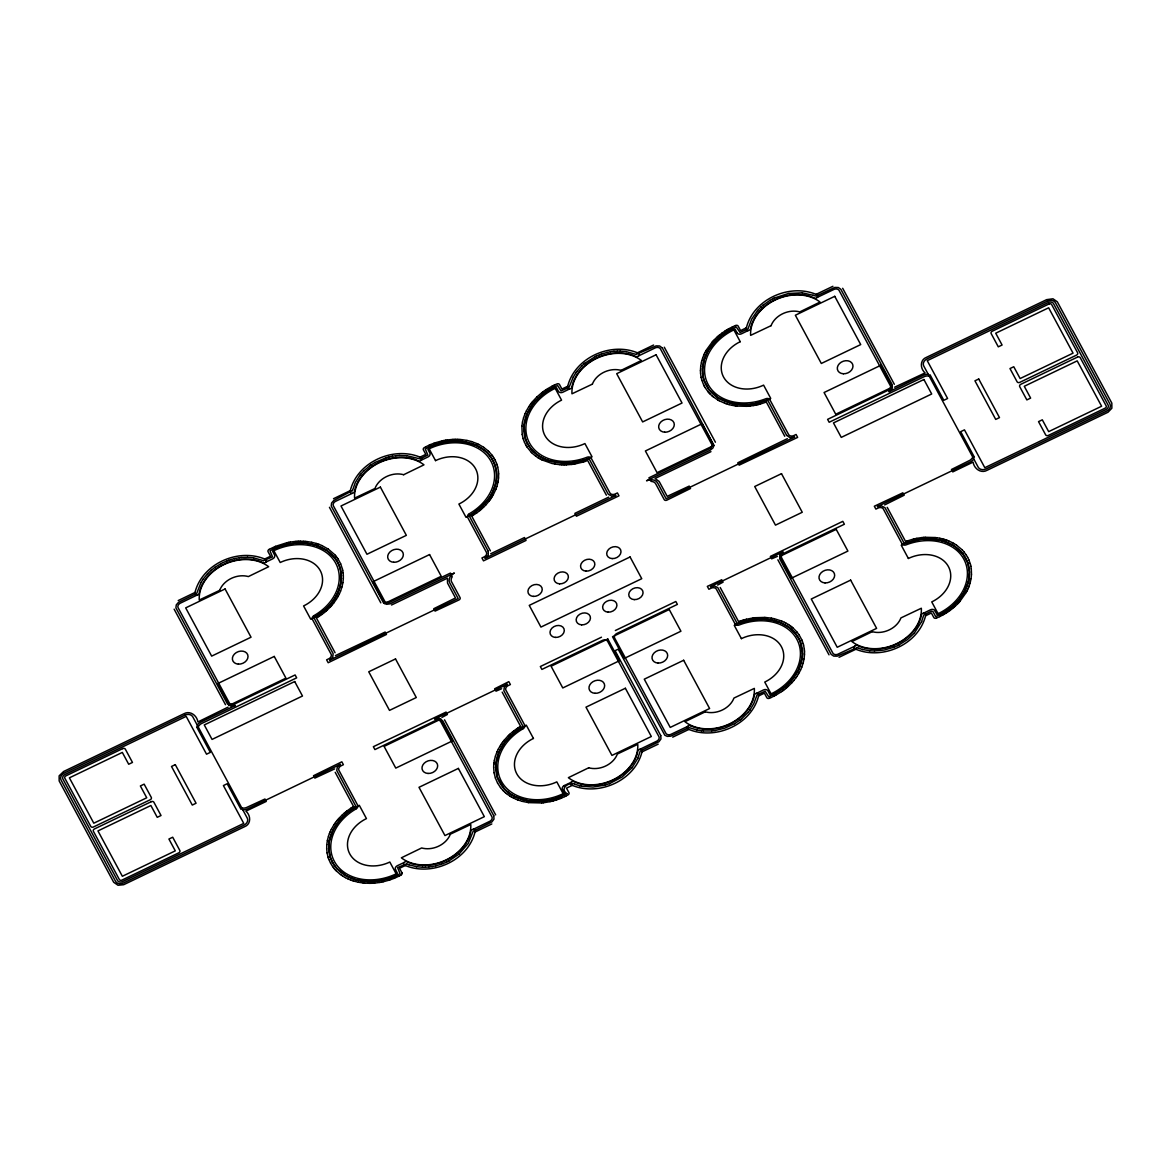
<?xml version="1.0" encoding="UTF-8"?>
<svg xmlns="http://www.w3.org/2000/svg" width="1171" height="1171" viewBox="0 0 1171 1171"><rect width="100%" height="100%" fill="white"/><g stroke="black" fill="none" stroke-linecap="round" stroke-linejoin="round"><path stroke-width="1.5" d="M343.323 578.415L343.323 575.708M493.664 767.283L493.781 764.561M700.448 370.534L700.712 366.421M702.527 368.953L702.907 375.525M802.486 653.477L802.237 657.487M804.492 654.545L804.506 651.837M971.491 574.39L971.286 568.945M326.797 844.715L326.694 848.814M343.323 578.489L342.898 582.616M498.553 477.944L498.641 473.845M495.831 764.356L497.368 777.324L503.984 788.478M521.9 426.259L522.207 434.441M523.935 426.054L525.486 439.023M702.527 368.938L704.21 359.526L707.635 351.578M804.492 654.618L804.082 658.746M971.491 574.463L971.066 578.591M326.797 844.642L327.368 840.5M498.539 478.017L498.217 480.754M521.9 426.185L522.486 422.043M523.935 426.039L527.023 413.949L533.127 403.732M493.781 764.487L493.928 763.155M495.831 764.341L498.905 752.265L505.008 742.033M493.928 763.082L494.367 760.345M700.712 366.347L701.458 362.205M802.237 657.502L798.695 669.563M342.898 582.69L341.991 586.832M329.402 840.471L328.744 848.507M497.968 482.159L498.202 480.827M804.067 658.819L803.174 662.962M971.052 578.664L970.159 582.807M352.486 490.561L333.808 500.456L331.598 503.003L331.232 506.018L383.649 603.109L386.62 604.309L390.177 603.797L454.363 573.014A8.753 6.836 -21.5 0 0 449.723 582.836L458.168 598.513L329.593 660.224L332.696 657.473L333.149 653.623L314.296 618.493L315.101 616.883M327.382 840.427L328.451 836.284M329.402 840.456L333.164 829.785L339.985 819.802M497.953 482.232L496.899 486.375M522.5 421.97L523.554 417.827M494.382 760.272L495.435 756.129M968.505 581.387L969.456 571.99L967.817 563.017M352.486 490.547L355.325 482.481L359.804 475.382M701.473 362.117L701.81 360.785M968.505 581.402L964.333 592.028M341.976 586.905L340.6 591.033M494.909 486.243C499.68 472.674 494.396 456.485 482.218 448.713M701.824 360.712L702.688 357.989M803.145 663.035L801.784 667.163M970.144 582.88L969.281 585.602M328.466 836.211L329.432 833.503M494.909 486.258L493.415 490.254M496.87 486.448L495.919 489.156M523.569 417.754L525.106 413.656M495.465 756.056L496.987 751.958M702.717 357.916L703.771 355.208M968.768 587.008L969.266 585.69M921.592 621.625L923.743 614.995L931.355 611.203L932.95 611.525L935.673 616.575L940.357 614.438M340.571 591.106L339.414 593.799M329.461 833.43L330.002 832.113M495.889 489.229L493.328 494.645M801.754 667.236L800.583 669.914M968.197 588.384L968.739 587.081M637.785 758.31L640.274 751.006L658.951 741.726L660.956 738.96L660.766 735.622M921.592 621.64L914.39 633.072M637.785 758.325L632.12 767.649M330.032 832.039L331.291 829.375M525.135 413.583L526.394 410.919M493.415 490.268C489.478 502.022 477.592 509.18 469.615 516.616L488.248 551.278M497.016 751.884L498.275 749.22M703.8 355.135L704.386 353.832M967.583 589.76L968.168 588.457M339.385 593.858L338.024 596.507M704.43 353.759L705.059 352.471M798.681 669.578L790.162 682.005M800.554 669.988L799.193 672.637M966.909 591.135L967.539 589.833M573.307 377.003L569.004 387.455L561.026 390.924L557.586 385.464L547.238 390.909M526.423 410.845L528.707 406.893M331.32 829.302L333.603 825.35M705.103 352.398L705.791 351.11M498.319 749.147L499.768 746.527M966.192 592.482L966.865 591.209M200.9 582.675L196.743 593.36L178.563 602.289L176.279 604.865L175.913 607.881L227.394 703.8L230.746 706.098L235.415 705.425L201.061 721.922A8.402 6.558 -21.5 0 0 197.387 724.908L197.24 725.127M573.322 377.003L576.03 372.627M200.914 582.66L202.949 579.382M337.98 596.581L336.428 599.186M493.284 494.718L491.732 497.309M705.82 351.051L706.552 349.778M707.635 351.563L709.158 349.017M798.432 673.984L799.164 672.71M964.333 592.043L959.21 599.508L952.579 606.256M966.148 592.555L959.796 601.513M706.596 349.705L712.173 342.078M499.812 746.454L500.588 745.195M798.388 674.057L796.734 676.618M336.384 599.245L333.691 603.065M528.75 406.82L529.57 405.576M490.869 498.626L491.688 497.382M333.647 825.277L334.467 824.033M709.172 349.002L715.905 340.6M500.632 745.122L501.451 743.878M973.76 458.93L973.613 459.149A8.402 6.558 -21.5 0 1 969.939 462.15L877.299 506.619L881.47 505.872L885.042 507.79L903.968 542.89C910.35 543.827 917.888 537.855 924.988 538.997M202.949 579.367L207.56 573.702M529.614 405.503L530.478 404.288M489.961 499.915L490.825 498.7M334.511 823.974L335.374 822.745M501.51 743.819L502.374 742.59M795.826 677.907L796.69 676.692M576.03 372.612L576.805 371.558M749.894 710.109L753.846 703.508L757.066 694.886L765.161 691.241L768.688 696.73L770.372 696.028M749.894 710.124L748.269 712.202M530.536 404.215L531.444 403.014M488.995 501.188L489.902 499.988M335.433 822.671L336.34 821.471M502.418 742.516L503.325 741.316M795.768 677.98L793.865 680.439M576.805 371.544L581.724 366.025M359.804 475.382L360.639 474.343M333.633 603.124L331.642 605.553M531.502 402.941L532.454 401.755M533.142 403.717L535.103 401.346M488.951 501.261L485.863 504.891M336.399 821.398L337.35 820.212M503.384 741.243L504.335 740.057M505.023 742.019L506.984 739.648M632.106 767.649L622.123 776.988L609.564 783.619M360.639 474.343L363.83 470.859M748.269 712.217L741.492 718.906M532.498 401.682L536.889 396.969M337.394 820.154L338.39 818.983M504.394 739.999L507.599 736.427M793.806 680.512L791.728 682.883M757.578 310.535L751.694 319.127L748.035 328.788L740.087 332.52L736.281 327.002L731.612 329.153M757.578 310.52L760.887 307.124M914.39 633.072L907.379 639.615L899.021 644.914M330.544 606.754L331.583 605.612M535.103 401.331L545.862 391.831M712.231 342.02L713.256 340.878M338.448 818.924L339.488 817.768M340 819.788L346.85 813.216M506.999 739.633L516.411 731.07M958.712 602.728L959.752 601.587M330.485 606.827L327.031 610.237M485.789 504.95L483.55 507.233M713.315 340.805L714.398 339.692M339.546 817.709L341.786 815.426M790.147 682.034L785.58 686.411M791.669 682.942L788.2 686.367M957.585 603.914L958.654 602.787M207.574 573.688L211.043 570.394M714.456 339.619L716.769 337.394M715.92 340.585L718.189 338.404M507.672 736.369L508.785 735.271M957.512 603.973L955.199 606.212M265.832 562.124L272.784 558.787A3.542 2.766 -21.5 0 0 274.541 554.908L272.609 551.307L273.853 550.677A48.655 37.97 -21.5 0 1 334.76 561.568A48.655 37.97 -21.5 0 1 314.15 615.536M421.15 460.247L428.088 456.91A3.542 2.766 -21.5 0 0 429.845 453.031L427.913 449.43L429.172 448.815A48.655 37.97 -21.5 0 1 490.064 459.705A48.655 37.97 -21.5 0 1 469.454 513.659M638.546 355.896L655.54 347.758A4.201 3.279 -21.5 0 1 660.327 348.724L711.778 444.351A4.201 3.279 -21.5 0 1 709.787 448.581L648.924 477.812L651.076 481.398A6.645 5.196 -21.5 0 1 655.511 483.491L664.22 499.607A2.093 1.639 -21.5 0 0 666.885 500.149L690.553 488.483A4.552 3.557 -21.5 0 1 689.265 486.082L667.221 496.343L659.171 481.471L655.043 478.515L710.958 451.669M817.314 297.361L834.22 289.31A4.201 3.279 -21.5 0 1 839.007 290.291L890.443 385.903A4.201 3.279 -21.5 0 1 888.452 390.133L827.604 419.364L829.156 422.263L924.563 376.491A6.294 4.918 -21.5 0 1 927.534 375.964L927.71 375.964A2.093 1.639 -21.5 0 0 930.037 374.779L943.811 400.306L947.588 398.491L927.242 360.668L1048.587 302.381A4.201 3.279 -21.5 0 1 1053.373 303.348L1108.19 405.254A4.201 3.279 -21.5 0 1 1106.2 409.469L984.811 467.697L964.465 429.859L960.688 431.675L974.389 457.246A2.093 1.639 -21.5 0 0 972.003 458.315L971.915 458.447A6.294 4.918 -21.5 0 1 969.705 460.408L951.438 469.512A4.552 3.557 -21.5 0 1 952.726 471.913L973.101 462.121C974.009 468.649 980.976 473.757 987.036 470.332L1108.029 412.221L1111.865 408.211L1111.835 403.146L1057.325 301.811L1052.992 298.795L1046.64 299.644L926.29 357.418C919.777 359.936 920.099 368.719 925.105 372.905L894.629 387.191M404.097 862.515L397.247 865.75A3.542 2.766 -21.5 0 0 395.491 869.629M571.082 782.36L564.232 785.595M687.655 726.401L670.763 734.437A4.201 3.279 -21.5 0 1 665.977 733.47L614.526 637.844A4.201 3.279 -21.5 0 1 616.532 633.628L677.38 604.397L675.828 601.499L615.346 630.525M854.654 646.246L837.748 654.282A4.201 3.279 -21.5 0 1 832.962 653.316L781.525 557.689A4.201 3.279 -21.5 0 1 783.516 553.473L844.379 524.242L842.813 521.344L770.328 556.445A4.552 3.557 -21.5 0 1 771.616 558.845L777.339 556.415M363.83 470.859L369.641 465.941M581.724 366.025L583.758 364.181M536.962 396.91L541.953 392.607M482.335 508.375L483.491 507.292M341.844 815.367L344.245 813.186M508.843 735.212L509.985 734.144M760.901 307.109L762.95 305.294M324.411 610.281C339.561 598.366 347.802 574.273 334.745 557.923M325.787 611.35L326.972 610.296M481.091 509.473L482.276 508.434M716.842 337.336L718.028 336.282M718.204 338.39L721.892 335.301M510.058 734.071L512.517 731.948M786.956 687.465L788.142 686.426M953.941 607.31L955.126 606.271M458.988 854.127L468.151 843.53L473.186 831.264L491.952 821.881L493.972 819.115L493.781 815.777M211.058 570.394L214.893 567.393M583.773 364.166L584.827 363.288M458.973 854.142L449.093 860.846M324.396 610.296L317.912 615.156M324.499 612.418L325.714 611.408M479.803 510.556L481.018 509.531M718.086 336.223L719.301 335.213M344.318 813.128L345.533 812.103M785.565 686.426L770.401 696.013M785.668 688.548L786.883 687.523M952.565 606.271L950.076 608.291M952.667 608.393L953.882 607.368M762.965 305.28L769.83 300.42M584.827 363.273L594.912 356.818M741.477 718.921L739.838 720.194M324.426 612.477L321.82 614.482M479.729 510.615L477.139 512.62M719.375 335.155L721.98 333.149M345.606 812.059L346.85 811.064M346.865 813.201L350.758 810.288M512.591 731.904L513.849 730.909M784.35 689.587L785.609 688.607M952.594 608.452L949.988 610.457M542.027 392.548L543.315 391.582M721.907 335.287L730.133 329.944M346.923 811.005L351.007 808.107M513.908 730.85L516.587 728.904M783.004 690.612L784.277 689.646M950.062 608.305L943.284 612.843M739.823 720.209L734.539 723.693M369.641 465.926L370.783 465.121M543.388 391.538L546.11 389.65M321.747 614.541L319.024 616.414M722.053 333.091L724.79 331.217M477.065 512.664L472.879 515.46M516.426 731.055L521.9 727.498M781.613 691.593L782.931 690.656M948.598 611.438L949.915 610.501M214.908 567.379L220.938 563.69M370.797 465.121L374.983 462.501M545.876 391.817L547.223 390.924M350.773 810.273L352.12 809.381M516.66 728.86L517.992 727.967M781.54 691.637L775.788 695.179M947.193 612.389L948.525 611.482M546.184 389.606L547.56 388.743M724.864 331.159L726.225 330.295M317.897 615.17L315.116 616.883M317.575 617.337L318.951 616.458M351.08 808.063L352.456 807.2M352.134 809.366L355.779 806.131L336.75 770.503L337.336 767.049L340.439 764.312L247.784 808.78A8.402 6.558 -21.5 0 1 243.056 809.82L242.792 809.805M518.08 727.908L519.441 727.045M945.744 613.297L947.105 612.433M522.076 727.396L522.72 725.888L503.867 690.758L504.32 686.894L507.424 684.157L434.617 719.096L439.286 718.438L442.623 720.707L493.767 815.763M547.633 388.699L552.053 386.21M726.313 330.251L727.703 329.417M472.806 515.503L471.737 516.148L490.371 550.868M317.502 617.38L316.419 618.025L335.067 652.73M352.53 807.156L353.598 806.512L335.199 772.304M519.514 727.001L520.597 726.357L502.183 692.149M944.265 614.175L945.67 613.355M269.184 549.375L268.979 549.492A2.093 1.639 -21.5 0 0 268.042 551.673L270.501 556.24L264.734 559.006M769.845 300.405L772.948 298.693M400.95 875.088L401.068 875.015A2.093 1.639 -21.5 0 0 401.975 872.863M734.524 723.707L724.805 728.142L715.144 730.528M727.777 329.373L729.196 328.583M566.896 793.631C559.006 788.332 569.618 781.423 574.785 784.204M941.835 613.663L943.255 612.857M942.772 615.024L944.192 614.233M374.998 462.486L386.152 457.744M426.024 446.707L424.268 447.644A2.093 1.639 -21.5 0 0 423.36 449.796L425.805 454.363L420.038 457.144M333.515 498.7L350.29 490.62M269.271 549.331L275.405 546.389M178.212 600.562L194.986 592.482M729.284 328.539L732.27 327.002M730.148 329.929L731.597 329.168M491.82 823.96L475.045 832.039M399.311 875.952L400.76 875.191M566.881 793.631L554.673 798.739M566.31 795.797L568.067 794.86A2.093 1.639 -21.5 0 0 568.974 792.708L566.515 788.142L572.282 785.36M774.251 695.984L775.7 695.223M940.372 614.424L941.821 613.663M942.684 615.068L939.698 616.605M220.938 563.675L222.841 562.724M449.093 860.846L446.546 862.119M772.962 298.693L774.221 298.063M899.021 644.914L897.747 645.543M426.098 446.663L429.128 445.214M552.127 386.167L553.59 385.449M273.077 549.228L280.22 562.504A31.5 24.591 -21.5 0 1 320.254 570.599A31.5 24.591 -21.5 0 1 303.582 605.934L310.71 619.196A50.763 39.609 -21.5 0 0 337.585 562.285A50.763 39.609 -21.5 0 0 273.077 549.228L269.974 550.838L272.521 556.884L263.387 560.646M396.954 875.293L389.811 862.032A31.5 24.591 -21.5 0 1 349.778 853.922A31.5 24.591 -21.5 0 1 366.45 818.602L359.307 805.326A50.763 39.609 -21.5 0 0 332.447 862.237A50.763 39.609 -21.5 0 0 396.954 875.293L400.058 873.698L397.584 867.55L406.644 863.876M399.238 875.996L394.612 878.148M564.759 796.573L566.222 795.841M774.177 696.028L771.147 697.477M594.927 356.804L596.2 356.189M567.701 386.269L561.919 389.035L559.475 384.483A2.093 1.639 -21.5 0 0 557.089 383.898L555.244 384.674M637.448 352.793L653.594 345.035M352.295 493.298L335.316 501.466A4.201 3.279 -21.5 0 0 333.325 505.696L384.776 601.309A4.201 3.279 -21.5 0 0 389.562 602.289L450.425 573.087L452.226 576.835A6.645 5.196 -21.5 0 0 451.406 581.46L460.057 597.605A2.093 1.639 -21.5 0 1 458.944 599.962L435.012 611.13A4.552 3.557 -21.5 0 0 433.724 608.73L455.49 597.971L447.527 583.056L447.424 578.167L391.509 605.012M403.688 474.709L423.975 464.843A40.956 31.968 -21.5 0 0 379.199 462.779A40.956 31.968 -21.5 0 0 354.564 498.158L374.954 488.497A20.961 16.35 -21.5 0 1 403.673 474.723M592.35 384.147L571.96 393.807A40.956 31.968 -21.5 0 1 596.595 358.428A40.956 31.968 -21.5 0 1 641.371 360.492L621.084 370.343M746.366 327.821L740.599 330.588L738.14 326.05A2.093 1.639 -21.5 0 0 735.754 325.45L735.505 325.553M816.114 294.345L832.918 286.31M219.65 590.36L199.246 600.02A40.956 31.968 -21.5 0 1 223.881 564.642A40.956 31.968 -21.5 0 1 268.671 566.705L248.384 576.571A20.961 16.35 -21.5 0 0 219.665 590.36M490.678 553.766L524.476 537.548L526.028 540.431L483.491 560.85L481.94 557.967L484.501 556.708A4.201 3.279 -21.5 0 0 486.492 552.478L467.712 517.523A3.542 2.766 -21.5 0 1 469.205 513.762M608.671 497.133L574.888 513.352L576.439 516.235L618.976 495.831L617.424 492.932L614.834 494.147A4.201 3.279 -21.5 0 1 610.047 493.181L591.194 458.168A3.601 2.81 -21.5 0 0 586.905 457.29A48.655 37.97 -21.5 0 1 528.604 441.204A48.655 37.97 -21.5 0 1 555.2 388.318L556.459 387.733L558.45 391.407A3.542 2.766 -21.5 0 0 562.856 392.226L569.56 388.962M228.082 707.123L197.899 721.951C196.991 715.422 190.024 710.314 183.964 713.739L63.615 771.499L59.136 775.846L59.165 780.925L113.675 882.261L118.008 885.261L123.687 884.705L244.71 826.638C251.238 824.135 250.916 815.367 245.895 811.166L266.285 801.403A4.552 3.557 -21.5 0 1 264.997 799.003L246.437 807.566A6.294 4.918 -21.5 0 1 243.466 808.107L243.29 808.092A2.093 1.639 -21.5 0 0 240.963 809.293L227.189 783.75L223.412 785.565L243.758 823.403L122.413 881.675A4.201 3.279 -21.5 0 1 117.627 880.709L62.81 778.817A4.201 3.279 -21.5 0 1 64.8 774.587L186.189 716.374L206.535 754.197L210.312 752.382L196.611 726.825A2.093 1.639 -21.5 0 0 198.997 725.757L199.085 725.61A6.294 4.918 -21.5 0 1 201.295 723.663L296.673 677.848L295.121 674.95L234.244 704.152A4.201 3.279 -21.5 0 1 229.457 703.186L178.021 607.559A4.201 3.279 -21.5 0 1 180.012 603.328L196.845 595.19M335.374 655.628L385.2 632.033A4.552 3.557 -21.5 0 0 386.489 634.433L328.187 662.727L326.621 659.829L329.197 658.57A4.201 3.279 -21.5 0 0 331.188 654.355L312.408 619.4A3.542 2.766 -21.5 0 1 313.901 615.639M787.336 438.686L737.789 462.779A4.552 3.557 -21.5 0 1 739.077 465.18L797.641 437.383L796.09 434.485L793.499 435.714A4.201 3.279 -21.5 0 1 788.712 434.734L769.903 399.809M334.657 768.893L314.809 778.115A4.552 3.557 -21.5 0 0 313.521 775.714L341.844 761.809L343.396 764.707L340.834 765.951A4.201 3.279 -21.5 0 0 338.843 770.181L357.623 805.136A3.542 2.766 -21.5 0 1 356.13 808.898M441.95 717.399L447.395 714.471A4.552 3.557 -21.5 0 1 446.107 712.07L373.359 746.688L374.91 749.572L435.788 720.385A4.201 3.279 -21.5 0 1 440.574 721.351L492.01 816.977A4.201 3.279 -21.5 0 1 490.02 821.193L473.186 829.346M501.642 688.738L495.933 691.183A4.552 3.557 -21.5 0 0 494.63 688.782L508.829 681.654L510.395 684.552L507.819 685.796A4.201 3.279 -21.5 0 0 505.828 690.026L524.608 724.981A3.542 2.766 -21.5 0 1 523.115 728.743M717.633 585.076L723.093 582.148A4.552 3.557 -21.5 0 1 721.804 579.747L707.328 586.378L708.894 589.262L711.47 588.047A4.201 3.279 -21.5 0 1 716.257 589.013L735.125 624.026M884.632 504.921L904.202 495.201A4.552 3.557 -21.5 0 1 902.914 492.801L874.327 506.223L875.879 509.107L878.47 507.892A4.201 3.279 -21.5 0 1 883.256 508.858L902.109 543.871M450.381 834.162L470.786 824.501A40.956 31.968 -21.5 0 1 446.136 859.88A40.956 31.968 -21.5 0 1 401.36 857.816L421.648 847.965A20.961 16.35 -21.5 0 0 450.352 834.162M705.22 711.851L684.933 721.717A40.956 31.968 -21.5 0 0 729.709 723.766A40.956 31.968 -21.5 0 0 754.344 688.387L733.954 698.062A20.961 16.35 -21.5 0 1 705.235 711.822M405.298 865.515L399.531 868.297L401.975 872.834M642.03 751.884L658.19 744.141M672.71 737.159L688.87 729.416M758.618 695.925L764.385 693.159L766.829 697.711A2.093 1.639 -21.5 0 0 769.215 698.311L769.479 698.209M855.855 649.261L839.065 657.297M925.602 615.77L931.369 613.004L933.829 617.556A2.093 1.639 -21.5 0 0 936.215 618.156L936.463 618.054M774.236 298.049L788.449 293.453L802.223 292.838M897.733 645.543L893.81 647.256M553.678 385.405L555.156 384.717M429.874 446.678L425.278 448.961L427.839 455.021L420.155 458.9L406.835 455.709M732.358 326.958L735.417 325.582M273.092 549.228L277.629 547.252M939.625 616.634L936.551 618.01M564.685 796.602L561.612 797.993M396.94 875.308L392.387 877.269M596.215 356.189L599.493 354.798M223.5 562.417L226.779 561.011M446.532 862.119L443.253 863.51M429.215 445.17L430.723 444.526M429.903 446.663L440.838 442.887M601.47 637.214L540.343 666.533L541.895 669.417L602.772 640.23A4.201 3.279 -21.5 0 1 607.559 641.196L659.01 736.822A4.201 3.279 -21.5 0 1 657.004 741.038L640.171 749.191M769.552 698.165L771.06 697.521M430.811 444.482L433.943 443.267M275.492 546.359L286.91 542.729M560.001 798.637L561.524 798.022M394.539 878.177L389.767 879.963M599.508 354.784L601.513 354.052M226.793 561.011L228.799 560.28M893.795 647.256L884.222 650.022L874.503 650.974M443.238 863.525L441.233 864.257M277.659 547.252L280.762 546.125M906.793 541.104L905.622 541.544L887.208 507.336M739.809 621.259L738.623 621.699L720.224 587.491M740.365 622.796L737.027 623.133L717.779 587.608L714.471 586.027L710.329 586.759L783.121 551.819L779.784 554.995L779.754 558.874L831.176 654.384L833.708 656.097L837.192 656.17L857.201 647.622M558.391 799.237L559.914 798.666M392.373 877.284L389.27 878.396M609.564 783.619L604.807 785.156M434.031 443.238L435.583 442.697M584.871 461.506L587.681 460.496L606.373 495.187M906.881 541.075L913.395 539.099M739.896 621.23L741.448 620.689M740.394 622.796L751.548 619.883M556.752 799.808L558.304 799.266M601.513 354.052L606.988 352.471M228.813 560.265L230.833 559.606M441.218 864.257L435.744 865.837M435.671 442.667L442.214 440.867M280.777 546.125L295.209 543.139M582.792 460.437L589.218 458.973L608.261 494.25L611.833 496.167L616.005 495.421L484.911 558.362L488.234 555.186L488.263 551.292M583.217 462.033L584.783 461.535M741.536 620.659L743.087 620.176M555.113 800.335L556.664 799.837M389.24 878.411L374.822 881.382M389.68 879.992L383.122 881.792M386.152 457.744L388.904 456.983M230.848 559.606L234.288 558.684M760.228 404.068L766.346 402.048L784.76 436.271M581.197 460.906L582.777 460.452M583.129 462.047L574.859 463.979M743.175 620.147L744.741 619.693M554.659 798.754L548.262 800.335M553.444 800.818L555.025 800.364M604.792 785.156L593.009 787.044L581.577 786.195M758.574 404.507L760.14 404.083M581.182 460.906L573.146 462.56M744.829 619.664L746.41 619.254M551.79 801.242L553.356 800.832M388.904 456.983L392.373 456.251M440.867 442.872L448.903 441.438M756.89 404.888L758.486 404.522M913.497 539.084L915.078 538.704M746.498 619.239L753.129 617.951M550.107 801.637L551.702 801.271M607.002 352.471L610.472 351.768M234.288 558.684L239.147 557.777M435.744 865.837L432.275 866.54M442.301 440.852L443.897 440.516M755.222 405.239L756.803 404.917M286.997 542.715L288.593 542.393M915.166 538.689L916.747 538.353M550.019 801.652L543.388 802.764M381.439 882.144L383.034 881.807M443.985 440.501L445.58 440.223M753.538 405.547L755.134 405.254M288.681 542.363L290.276 542.085M916.834 538.338L921.797 537.591M548.248 800.335L538.587 801.418M379.755 882.451L381.351 882.158M392.387 456.236L395.857 455.739M610.472 351.768L613.955 351.315M432.26 866.54L428.791 866.994M445.668 440.208L447.263 439.959M753.451 405.561L750.172 406.015M573.175 464.243L574.771 463.994M290.364 542.071L295.312 541.441M751.562 619.869L761.209 619.049L770.562 619.825M379.667 882.466L374.705 883.08M715.13 730.543L711.661 730.953M239.162 557.777L241.241 557.528M748.225 330.515L741.521 333.794A3.542 2.766 -21.5 0 1 737.071 332.974M447.351 439.945L452.299 439.462M573.131 462.574L565.11 463.145M571.492 464.463L573.087 464.258M753.216 617.937L754.812 617.746M923.743 613.077L930.447 609.813A3.542 2.766 -21.5 0 1 934.897 610.618M756.744 693.232L763.463 689.968A3.542 2.766 -21.5 0 1 767.898 690.773L769.845 694.462L771.118 693.876A48.655 37.97 -21.5 0 0 797.7 640.991A48.655 37.97 -21.5 0 0 739.413 624.904A3.601 2.81 -21.5 0 1 735.051 624.055M395.871 455.739L399.326 455.46M748.489 406.176L750.084 406.03M448.932 441.438L463.174 441.584M571.404 464.463L566.471 464.814M921.884 537.577L923.48 537.416M754.9 617.732L764.809 617.424M541.705 802.925L543.3 802.764M613.955 351.315L617.424 351.08M241.255 557.528L247.462 557.294M428.776 866.994L425.322 867.228M711.646 730.953L703.42 730.982M746.981 404.595C754.08 405.752 761.633 399.779 768.015 400.716L786.649 435.363M746.805 406.308L748.401 406.191M295.414 541.441L296.995 541.324M295.238 543.139L301.62 542.949M923.568 537.416L925.163 537.299M541.617 802.94L528.531 802.618M374.793 881.382L368.411 881.587M373.037 883.197L374.618 883.095M746.952 404.61L731.436 403.336L718.072 397.833M746.717 406.308L736.925 406.059M452.387 439.447L453.982 439.388M297.083 541.324L298.664 541.251M925.251 537.299L935.058 537.533M925.017 538.997L937.547 539.67M371.368 883.285L372.949 883.212M399.34 455.46L406.82 455.709M617.424 351.08L620.176 351.08M425.307 867.228L422.57 867.228M454.07 439.374L455.636 439.359M564.803 464.843L566.383 464.828M298.751 541.251L300.332 541.222M538.572 801.418L533.815 801.374M369.699 883.315L371.266 883.285M874.488 650.974L869.746 650.769M455.724 439.359L457.305 439.374M565.081 463.145L548.452 460.554M563.149 464.828L564.715 464.843M300.42 541.222L303.64 541.295M369.612 883.315L364.767 883.124M620.176 351.08L626.207 351.607M247.476 557.294L253.492 557.835M422.555 867.228L416.539 866.701M457.393 439.374L458.944 439.432M561.495 464.77L563.061 464.828M301.635 542.949L309.378 543.695M368.382 881.587L356.204 879.875L346.718 876.142M928.208 374.266L927.944 374.252A8.402 6.558 -21.5 0 0 923.216 375.291L888.862 391.787L892.185 388.611L892.214 384.717L840.822 289.266L838.334 287.524L834.835 287.422L816.231 296.102L813.025 295.282M459.032 439.432L460.584 439.535M559.87 464.667L561.407 464.77M303.728 541.309L305.265 541.412M764.897 617.424L771.25 618.142M533.8 801.374L526.13 800.408M703.42 730.982L701.414 730.763M460.657 439.549L462.194 439.696M559.782 464.653L555.054 464.067M305.353 541.412L306.89 541.558M363.142 882.963L364.679 883.11M802.237 292.838L813.011 295.282M869.731 650.754L862.603 649.481M735.315 405.869L736.837 406.059M462.282 439.711L466.951 440.428M935.131 537.548L936.654 537.738M306.978 541.573L311.632 542.305M363.054 882.963L358.385 882.231M701.414 730.763L696.877 729.957M735.227 405.854L732.168 405.327M463.189 441.584L476.055 445.243M936.741 537.752L939.801 538.265M528.443 802.603L522.31 801.359M626.222 351.622L636.087 354.418M253.507 557.835L263.373 560.646M416.525 866.686L408.986 864.798M554.981 464.053L551.951 463.438M937.561 539.67L940.533 540.27M771.338 618.156L774.353 618.756M770.577 619.825L780.589 622.665L789.195 627.495M309.407 543.695L316.682 545.525M581.563 786.195L579.66 785.756M732.08 405.312L729.094 404.61M939.889 538.294L942.875 538.982M467.024 440.442L471.518 441.569M311.72 542.319L316.199 543.446M526.116 800.393L514.977 796.646M358.311 882.217L353.832 881.09M696.862 729.957L689.016 727.572L670.807 736.164L667.25 736.383L664.821 735.227L618.229 649.173L615.068 650.695L660.751 735.608M940.547 540.27L944.836 541.485M551.863 463.409L541.866 459.866M774.441 618.786L781.701 621.098M579.66 785.756L574.8 784.204M862.603 649.481L858.958 648.324M727.601 404.185L729.021 404.595M942.948 539.011L944.368 539.407M522.237 801.33L517.904 799.954M726.137 403.717L727.528 404.171M944.441 539.436L945.831 539.875M471.591 441.599L477.226 443.707M316.287 543.461L317.678 543.915M352.354 880.621L353.744 881.06M724.688 403.205L726.049 403.688M945.919 539.904L947.28 540.387M944.865 541.5L953.897 545.774M548.438 460.54L545.715 459.53M317.751 543.93L319.112 544.427M316.697 545.525L326.899 550.56L334.73 557.908M350.919 880.109L352.281 880.592M408.986 864.798L406.659 863.891M858.943 648.324L857.216 647.622M724.615 403.175L719.228 400.745M947.354 540.417L948.7 540.943M319.185 544.442L321.908 545.569M516.484 799.398L517.831 799.925M350.832 880.08L348.109 878.967M948.773 540.973L952.755 542.861M545.701 459.515L540.592 456.997M781.774 621.128L784.438 622.328M516.411 799.369L513.762 798.168M636.102 354.432L656.097 345.884L659.654 345.972L662.391 348.08M477.3 443.736L478.573 444.336M476.07 445.258L482.203 448.698M321.981 545.598L328.319 549.155M348.05 878.923L345.445 877.65M540.548 459.178L541.792 459.822M478.646 444.38L483.623 447.293M784.511 622.372L785.756 623.016M514.962 796.631L510.117 793.806M512.444 797.495L513.688 798.139M717.94 400.028L719.155 400.702M952.813 542.89L954.028 543.578M539.275 458.461L540.49 459.149M785.829 623.045L788.288 624.48M511.156 796.778L512.371 797.451M346.704 876.142L336.999 868.648M345.372 877.606L342.913 876.171M717.867 399.984L713.183 396.764M954.102 543.607L956.487 545.13M540.578 456.983L538.236 455.504M538.016 457.715L539.202 458.432M509.912 796.017L511.083 796.734M953.911 545.788L962.899 553.868L967.817 563.002M718.057 397.818L709.07 389.723L704.166 380.59M537.957 457.671L535.645 456.075M788.346 624.524L789.488 625.285M509.839 795.973L507.526 794.392M341.712 875.381L342.854 876.128M956.546 545.174L961.918 549.653M789.561 625.329L790.659 626.119M537.123 454.699L538.221 455.49M483.696 447.337L488.058 450.835M328.378 549.199L334.716 554.688M510.102 793.806L507.921 792.182M340.541 874.547L341.639 875.337M790.732 626.163L791.801 626.983M789.21 627.51L795.08 632.999L799.339 639.556M537.094 454.699L531.239 449.196L527.55 443.794M535.586 456.031L532.381 453.367M506.399 793.514L507.467 794.348M340.483 874.503L336.282 870.858M712.1 395.871L713.124 396.72M791.859 627.027L792.884 627.89M507.907 792.167L504.906 789.459M505.316 792.606L506.34 793.47M712.041 395.813L710.05 393.954M792.943 627.934L796.792 631.842M505.257 792.562L503.267 790.703M531.385 452.387L532.322 453.309M488.117 450.894L489.068 451.816M961.977 549.697L963.792 551.687M709.099 392.944L709.992 393.895M531.327 452.343L527.067 447.059M489.112 451.86L491.791 454.919M503.998 788.493L504.891 789.459M503.208 790.645L500.529 787.585M335.316 869.848L336.223 870.8M708.177 391.904L709.041 392.885M334.76 554.732L335.623 555.727M336.985 868.633L335.301 866.628M334.408 868.809L335.272 869.79M963.835 551.746L966.236 554.981M708.133 391.846L705.015 387.455M796.851 631.901L799.251 635.136M335.667 555.786L337.307 557.894M333.545 867.74L334.364 868.75M491.835 454.977L492.61 456.017M500.485 787.527L497.558 783.033M335.287 866.613L332.447 862.251M332.725 866.642L333.501 867.682M492.654 456.075L494.103 458.3M337.35 557.952L338.068 559.021M332.681 866.584L330.573 863.188M842.681 288.286L894.322 384.293M966.28 555.054L967.627 557.323M786.663 435.378L790.001 437.647L794.685 436.988L666.109 498.7L657.678 483.023A8.753 6.836 -21.5 0 0 646.553 480.769L710.212 450.206L712.934 447.995L713.973 445.492L662.405 348.109M799.281 635.209L801.813 639.908M526.35 445.902L527.023 447M338.112 559.079L340.644 563.778M934.853 610.633L936.829 614.307L938.103 613.721A48.655 37.97 -21.5 0 0 964.684 560.836A48.655 37.97 -21.5 0 0 906.398 544.749A3.601 2.81 -21.5 0 1 902.036 543.915M737.115 332.959L735.139 329.285L733.866 329.871A48.655 37.97 -21.5 0 0 707.284 382.756A48.655 37.97 -21.5 0 0 765.571 398.843A3.601 2.81 -21.5 0 1 769.933 399.692M704.342 386.284L704.986 387.396M525.677 444.717L526.306 445.844M494.133 458.359L494.762 459.486M664.294 347.202L715.422 442.228M777.881 559.811L829.009 654.838M444.526 719.814L495.655 814.855M380.809 602.845L329.446 507.306M395.491 869.629L397.423 873.229L396.179 873.844A48.655 37.97 -21.5 0 1 335.272 862.954A48.655 37.97 -21.5 0 1 355.882 809M225.505 704.708L174.142 609.183M967.656 557.381L968.798 559.753M703.727 385.083L704.313 386.21M527.55 443.78A50.763 39.609 -21.5 0 1 554.41 386.869L561.553 400.145A31.5 24.591 -21.5 0 0 544.881 435.466A31.5 24.591 -21.5 0 0 584.915 443.56L592.058 456.836A50.763 39.609 -21.5 0 1 527.55 443.78L525.486 439.037M525.647 444.658L524.491 442.287M494.806 459.544L495.377 460.686M497.529 782.96L495.406 778.071M332.447 862.237L330.383 857.494M330.544 863.115L328.875 859.499M703.698 385.01L701.78 380.048M799.354 639.586L800.379 641.942M495.421 460.745L496.46 463.16M968.827 559.811L970.188 563.558M801.842 639.966L802.325 641.152M524.462 442.228L523.525 439.769M340.673 563.851L342.371 568.886M802.355 641.225L803.189 643.713M800.393 641.957L802.486 653.462M496.489 463.233L496.928 464.433M328.422 858.226L328.846 859.441M704.152 380.575L703.142 376.828M523.115 438.481L523.496 439.711M496.943 464.492L497.324 465.721M495.377 778.012L494.103 772.831M330.383 857.479L328.744 848.521M328.012 856.938L328.392 858.167M970.203 563.632L970.539 564.861M803.218 643.787L803.555 645.016M701.766 379.975L701.136 377.413M523.1 438.422L522.222 434.514M497.353 465.78L497.69 467.024M327.982 856.879L327.104 852.971M970.554 564.934L970.832 566.179M803.569 645.089L804.287 649.027M497.704 467.097L498.422 471.035M342.386 568.96L342.679 570.218M970.847 566.252L971.271 568.872M702.907 375.554L703.142 376.813M701.122 377.34L700.565 373.359M342.693 570.277L343.103 572.897M494.089 772.758L493.664 767.356M327.104 852.912L326.709 848.887M804.287 649.1L804.418 650.388M498.422 471.108L498.641 473.772M343.118 572.97L343.323 575.634M804.433 650.461L804.506 651.764M700.551 373.286L700.448 370.607M690.612 725.713A41.497 32.378 -21.5 0 0 754.417 695.091A2.269 1.771 -21.5 0 1 756.964 693.232A2.269 1.771 -21.5 0 1 758.793 695.062C752.177 724.542 715.071 740.98 688.021 729.035A2.269 1.771 -21.5 0 1 687.523 726.562A2.269 1.771 -21.5 0 1 690.612 725.713M592.38 384.147A20.961 16.35 -21.5 0 1 621.069 370.373M522.881 728.845A48.655 37.97 -21.5 0 0 502.271 782.799A48.655 37.97 -21.5 0 0 563.163 793.689L564.422 793.074L562.475 789.474A3.542 2.766 -21.5 0 1 564.217 785.565M194.928 592.731L194.81 593.346A2.269 1.771 -21.5 0 0 196.626 595.19A2.269 1.771 -21.5 0 0 199.187 593.331A41.497 32.378 -21.5 0 1 262.992 562.709A2.269 1.771 -21.5 0 0 266.08 561.86A2.269 1.771 -21.5 0 0 265.568 559.387C238.694 547.53 201.954 563.632 194.928 592.731M350.246 490.869L350.114 491.483A2.269 1.771 -21.5 0 0 351.944 493.328A2.269 1.771 -21.5 0 0 354.491 491.469A41.497 32.378 -21.5 0 1 418.296 460.832A2.269 1.771 -21.5 0 0 421.384 459.998A2.269 1.771 -21.5 0 0 420.887 457.51C394.012 445.668 357.316 461.74 350.246 490.839M475.221 831.176C468.62 860.656 431.514 877.094 404.463 865.149A2.269 1.771 -21.5 0 1 403.951 862.676A2.269 1.771 -21.5 0 1 407.054 861.827A41.497 32.378 -21.5 0 0 470.859 831.19A2.269 1.771 -21.5 0 1 473.391 829.331A2.269 1.771 -21.5 0 1 475.221 831.176M567.642 386.518L567.525 387.133A2.269 1.771 -21.5 0 0 569.34 388.977A2.269 1.771 -21.5 0 0 571.887 387.118A41.497 32.378 -21.5 0 1 635.692 356.482A2.269 1.771 -21.5 0 0 638.78 355.633A2.269 1.771 -21.5 0 0 638.283 353.159C611.408 341.317 574.712 357.389 567.642 386.489M642.206 751.021C635.619 780.501 598.483 796.924 571.448 784.994A2.269 1.771 -21.5 0 1 570.95 782.521A2.269 1.771 -21.5 0 1 574.039 781.672A41.497 32.378 -21.5 0 0 637.844 751.035A2.269 1.771 -21.5 0 1 640.391 749.177A2.269 1.771 -21.5 0 1 642.206 751.021M746.308 328.07L746.19 328.685A2.269 1.771 -21.5 0 0 748.02 330.529A2.269 1.771 -21.5 0 0 750.567 328.67A41.497 32.378 -21.5 0 1 814.372 298.049A2.269 1.771 -21.5 0 0 817.46 297.2A2.269 1.771 -21.5 0 0 816.948 294.726C790.088 282.884 753.392 298.942 746.322 328.041M925.778 614.907C919.176 644.401 882.056 660.81 855.02 648.88A2.269 1.771 -21.5 0 1 854.508 646.407A2.269 1.771 -21.5 0 1 857.611 645.558A41.497 32.378 -21.5 0 0 921.416 614.936A2.269 1.771 -21.5 0 1 923.948 613.077A2.269 1.771 -21.5 0 1 925.778 614.907M380.385 487.107L340.995 506.004L366.962 554.264L406.352 535.352L380.385 487.107M656.082 354.769L616.693 373.681L642.645 421.926L682.034 403.029L656.082 354.769M771.03 325.699L750.626 335.36A40.956 31.968 -21.5 0 1 775.275 299.981A40.956 31.968 -21.5 0 1 820.051 302.045L799.764 311.91A20.961 16.35 -21.5 0 0 771.06 325.699M225.081 588.969L185.691 607.881L211.658 656.126L251.033 637.214L225.081 588.969M834.747 296.322L795.358 315.233L821.325 363.478L860.714 344.581L834.747 296.322M429.567 554.571L372.846 581.782L384.527 603.504L441.247 576.278L429.567 554.571M702.102 423.741L645.397 450.967L657.077 472.674L713.783 445.463L702.102 423.741M274.248 656.433L217.543 683.659L229.223 705.366L285.944 678.141L274.248 656.433M880.782 365.308L824.062 392.519L835.743 414.241L892.463 387.015L880.782 365.308M184.755 715.174L64.39 772.948A6.294 4.918 -21.5 0 0 61.053 780.018L115.563 881.353A6.294 4.918 -21.5 0 0 123.57 882.963L243.934 825.189A6.294 4.918 -21.5 0 0 247.271 818.134L192.761 716.798A6.294 4.918 -21.5 0 0 184.755 715.174M1047.43 301.093L927.066 358.868A6.294 4.918 -21.5 0 0 923.729 365.938L978.239 467.258A6.294 4.918 -21.5 0 0 986.245 468.883L1106.61 411.109A6.294 4.918 -21.5 0 0 1109.947 404.054L1055.437 302.718A6.294 4.918 -21.5 0 0 1047.43 301.093M122.662 748.62L65.942 775.846A2.093 1.639 -21.5 0 0 64.829 778.203L90.796 826.448A2.093 1.639 -21.5 0 0 93.46 826.989L150.181 799.778A2.093 1.639 -21.5 0 0 151.293 797.422L144.15 784.146L140.374 785.961L146.726 797.788L93.797 823.198L69.396 777.837L122.326 752.426L128.693 764.253L132.469 762.438L125.326 749.162A2.093 1.639 -21.5 0 0 122.662 748.62M1048.982 303.992L992.276 331.217A2.093 1.639 -21.5 0 0 991.164 333.574L998.292 346.836L1002.083 345.021L995.716 333.208L1048.645 307.797L1073.046 353.159L1020.117 378.555L1013.764 366.743L1009.973 368.558L1017.116 381.819A2.093 1.639 -21.5 0 0 1019.78 382.361L1076.5 355.135A2.093 1.639 -21.5 0 0 1077.613 352.778L1051.646 304.533A2.093 1.639 -21.5 0 0 1048.982 303.992M294.697 681.537L204.266 724.937L212.053 739.413L302.484 696.013L294.697 681.537M923.904 379.506L833.474 422.921L841.261 437.398L931.692 393.983L923.904 379.506M175.284 764.648L171.508 766.463L192.278 805.063L196.055 803.247L175.284 764.648M395.52 658.936L368.748 671.788L389.504 710.387L416.291 697.535L395.52 658.936M781.496 473.67L754.71 486.521L775.48 525.135L802.252 512.269L781.496 473.67M978.722 378.994L974.945 380.809L995.716 419.408L999.492 417.608L978.722 378.994M630.071 556.972L529.248 605.378L540.929 627.085L641.752 578.694L630.071 556.972M151.22 801.696L94.5 828.922A2.093 1.639 -21.5 0 0 93.387 831.278L119.354 879.538A2.093 1.639 -21.5 0 0 122.018 880.08L178.724 852.854A2.093 1.639 -21.5 0 0 179.836 850.497L172.708 837.221L168.917 839.036L175.284 850.863L122.355 876.274L97.954 830.912L150.883 805.502L157.236 817.329L161.027 815.514L153.884 802.237A2.093 1.639 -21.5 0 0 151.22 801.696M1077.54 357.067L1020.819 384.293A2.093 1.639 -21.5 0 0 1019.707 386.65L1026.85 399.911L1030.626 398.096L1024.274 386.284L1077.203 360.873L1101.604 406.235L1048.674 431.631L1042.307 419.818L1038.531 421.633L1045.674 434.895A2.093 1.639 -21.5 0 0 1048.338 435.436L1105.058 408.211A2.093 1.639 -21.5 0 0 1106.171 405.869L1080.204 357.609A2.093 1.639 -21.5 0 0 1077.54 357.067M440.808 719.155L384.088 746.381L395.769 768.103L452.489 740.877L440.808 719.155M607.793 639L551.087 666.226L562.768 687.948L619.474 660.722L607.793 639M669.241 609.52L612.521 636.731L624.202 658.453L680.922 631.228L669.241 609.52M836.226 529.365L779.52 556.576L791.201 578.298L847.906 551.073L836.226 529.365M458.373 768.41L418.998 787.307L444.951 835.567L484.34 816.655L458.373 768.41M625.373 688.255L585.983 707.152L611.935 755.412L651.325 736.5L625.373 688.255M683.659 660.268L644.27 679.18L670.236 727.425L709.611 708.528L683.659 660.268M850.644 580.113L811.269 599.025L837.221 647.27L876.611 628.373L850.644 580.113M588.647 767.81L568.359 777.676A40.956 31.968 -21.5 0 0 613.136 779.725A40.956 31.968 -21.5 0 0 637.771 744.346L617.38 754.007A20.961 16.35 -21.5 0 1 588.662 767.781M872.205 631.696L851.917 641.562A40.956 31.968 -21.5 0 0 896.693 643.611A40.956 31.968 -21.5 0 0 921.343 608.232L900.938 617.907A20.961 16.35 -21.5 0 1 872.219 631.667M908.374 558.479L901.246 545.203A50.763 39.609 -21.5 0 1 965.753 558.26A50.763 39.609 -21.5 0 1 938.879 615.17L931.75 601.909A31.5 24.591 -21.5 0 0 948.422 566.574A31.5 24.591 -21.5 0 0 908.374 558.479M740.233 341.698L733.09 328.436A50.763 39.609 -21.5 0 0 706.215 385.347A50.763 39.609 -21.5 0 0 770.723 398.389L763.594 385.127A31.5 24.591 -21.5 0 1 723.546 377.018A31.5 24.591 -21.5 0 1 740.233 341.698M741.389 638.634L734.246 625.358A50.763 39.609 -21.5 0 1 798.754 638.415A50.763 39.609 -21.5 0 1 771.894 695.325L764.751 682.064A31.5 24.591 -21.5 0 0 781.423 646.729A31.5 24.591 -21.5 0 0 741.389 638.634M435.524 460.627L428.381 447.366A50.763 39.609 -21.5 0 1 492.889 460.423A50.763 39.609 -21.5 0 1 466.029 517.333L458.886 504.057A31.5 24.591 -21.5 0 0 475.558 468.737A31.5 24.591 -21.5 0 0 435.524 460.627M533.434 738.447L526.306 725.171A50.763 39.609 -21.5 0 0 499.432 782.082A50.763 39.609 -21.5 0 0 563.939 795.138L556.811 781.877A31.5 24.591 -21.5 0 1 516.762 773.768A31.5 24.591 -21.5 0 1 533.434 738.447M612.213 558.596A7.348 5.738 -21.5 0 0 620.703 549.96A7.348 5.738 -21.5 0 0 608.642 549.316A7.348 5.738 -21.5 0 0 612.213 558.596M634.272 599.611A7.348 5.738 -21.5 0 0 642.762 590.974A7.348 5.738 -21.5 0 0 630.701 590.33A7.348 5.738 -21.5 0 0 634.272 599.611M586.056 571.141A7.348 5.738 -21.5 0 0 594.546 562.504A7.348 5.738 -21.5 0 0 582.485 561.875A7.348 5.738 -21.5 0 0 586.056 571.141M608.13 612.155A7.348 5.738 -21.5 0 0 616.619 603.519A7.348 5.738 -21.5 0 0 604.558 602.889A7.348 5.738 -21.5 0 0 608.13 612.155M559.592 583.846A7.348 5.738 -21.5 0 0 568.081 575.21A7.348 5.738 -21.5 0 0 556.02 574.566A7.348 5.738 -21.5 0 0 559.592 583.846M581.665 624.86A7.348 5.738 -21.5 0 0 590.155 616.224A7.348 5.738 -21.5 0 0 578.079 615.595A7.348 5.738 -21.5 0 0 581.665 624.86M533.449 596.405A7.348 5.738 -21.5 0 0 541.939 587.769A7.348 5.738 -21.5 0 0 529.863 587.125A7.348 5.738 -21.5 0 0 533.449 596.405M555.508 637.419A7.348 5.738 -21.5 0 0 563.998 628.783A7.348 5.738 -21.5 0 0 551.936 628.139A7.348 5.738 -21.5 0 0 555.508 637.419M658.043 663.064A8.051 6.279 -21.5 0 0 667.338 653.608A8.051 6.279 -21.5 0 0 654.135 652.906A8.051 6.279 -21.5 0 0 658.043 663.064M825.028 582.909A8.051 6.279 -21.5 0 0 834.338 573.453A8.051 6.279 -21.5 0 0 821.12 572.751A8.051 6.279 -21.5 0 0 825.028 582.909M664.674 432.201A8.051 6.279 -21.5 0 0 673.969 422.76A8.051 6.279 -21.5 0 0 660.766 422.058A8.051 6.279 -21.5 0 0 664.674 432.201M843.354 373.769A8.051 6.279 -21.5 0 0 852.649 364.313A8.051 6.279 -21.5 0 0 839.431 363.61A8.051 6.279 -21.5 0 0 843.354 373.769M595.029 693.305A8.051 6.279 -21.5 0 0 604.324 683.849A8.051 6.279 -21.5 0 0 591.106 683.147A8.051 6.279 -21.5 0 0 595.029 693.305M428.044 773.46A8.051 6.279 -21.5 0 0 437.339 764.004A8.051 6.279 -21.5 0 0 424.122 763.302A8.051 6.279 -21.5 0 0 428.044 773.46M393.705 562.27A8.051 6.279 -21.5 0 0 403.014 552.814A8.051 6.279 -21.5 0 0 389.797 552.112A8.051 6.279 -21.5 0 0 393.705 562.27M238.401 664.133A8.051 6.279 -21.5 0 0 247.696 654.691A8.051 6.279 -21.5 0 0 234.493 653.989A8.051 6.279 -21.5 0 0 238.401 664.133"/></g></svg>
